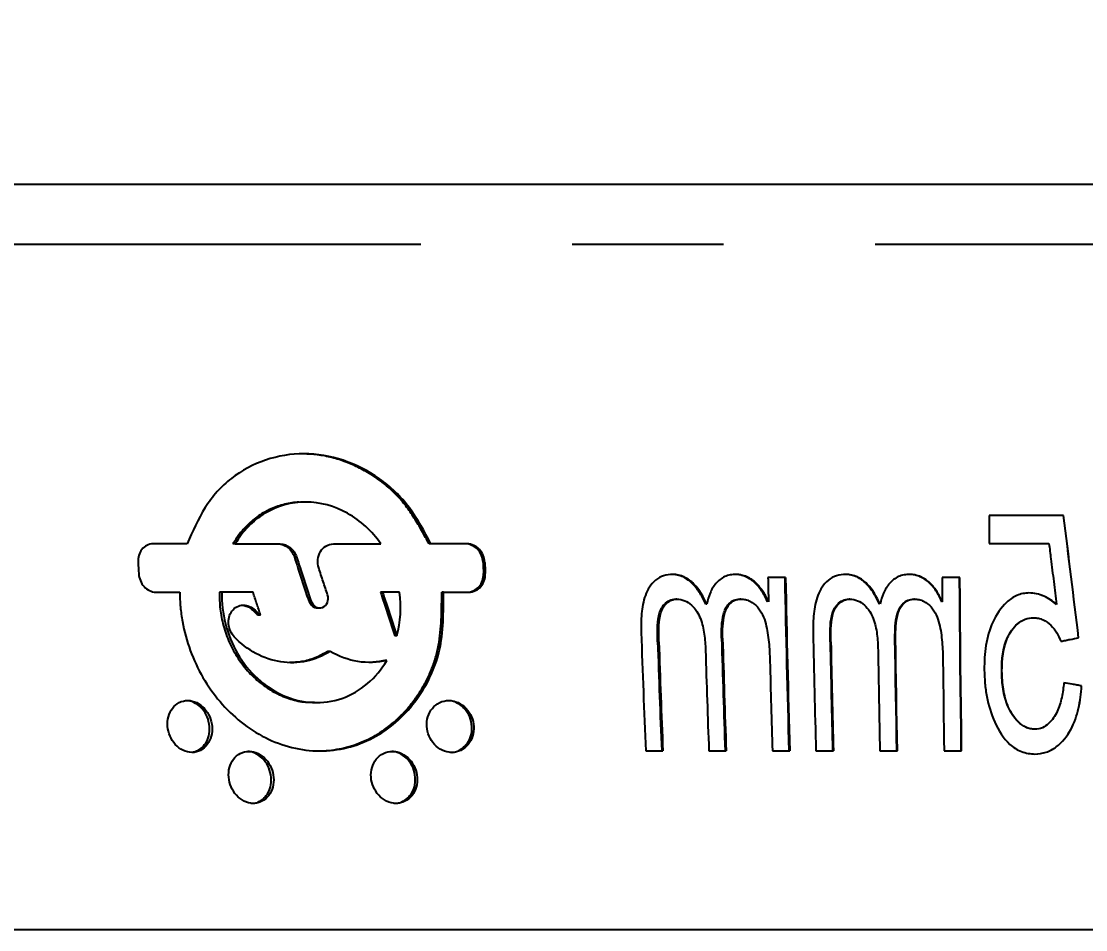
# Model space of a CAD drawing. Header units: millimetres. Extents: x 8 to 586, y 8 to 412.
# Drawn here: x 67.89 to 85.74, y 163.57 to 178.81 of the extents above; entities that cross this region are included whole.
import ezdxf

# ---------------------------------------------------------------- set-up
doc = ezdxf.new("R2010")
doc.units = ezdxf.units.MM
doc.linetypes.add('CENTERX2', pattern=[20.32, 12.7, -2.54, 2.54, -2.54])
for name, color, linetype in [('CENTERLINE', 4, 'CENTERX2'), ('DETAIL', 3, 'Continuous'), ('DIMENSIONS', 2, 'Continuous')]:
    doc.layers.add(name, color=color, linetype=linetype)
doc.layers.add('OUTLINE', color=7, linetype='Continuous', lineweight=25)
doc.styles.add('SLDTEXTSTYLE0', font='TXT', dxfattribs={"width": 0.75})
doc.dimstyles.new('SLDDIMSTYLE6', dxfattribs={"dimtxt": 3.5, "dimasz": 2, "dimexe": 0, "dimexo": 0.0625, "dimgap": 0.875, "dimtad": 1, "dimrnd": 1e-09, "dimzin": 12, "dimdsep": 46, "dimtxsty": 'SLDTEXTSTYLE0', "dimsah": 1, "dimcen": 0.09, "dimadec": 0, "dimazin": 3, "dimtfac": 1, "dimtofl": 0, "dimtmove": 0, "dimatfit": 3, "dimfxl": 0, "dimfrac": 2, "dimtolj": 1, "dimtzin": 12, "dimarcsym": 0})

# ---------------------------------------------------------------- blocks, each defined once
blk = doc.blocks.new('_D_49')
at = {"layer": 'DIMENSIONS'}
for p, q in [((85.013, 302.252), (24.843, 302.252)), ((26.843, 302.252), (26.843, 163.572)), ((50.731, 163.572), (24.843, 163.572))]:
    blk.add_line(p, q, dxfattribs=at)
for points in [[(26.843, 302.252), (26.343, 300.252), (27.343, 300.252)], [(26.843, 163.572), (27.343, 165.572), (26.343, 165.572)]]:
    blk.add_solid(points, dxfattribs=at)
at = {"layer": 'DIMENSIONS', "insert": (22.331, 225.801), "char_height": 3.5, "attachment_point": 1, "rotation": 90, "style": 'SLDTEXTSTYLE0'}
blk.add_mtext('138,68', dxfattribs=at)

msp = doc.modelspace()

# ---------------------------------------------------------------- linework, layer by layer
at = {"layer": 'CENTERLINE'}
msp.add_line((41.57088, 175.07238), (128.23073, 175.07238), dxfattribs=at)
at = {"layer": 'DETAIL'}
for p, q in [((88.4065, 176.07238), (50.07483, 176.07238)), ((72.50877, 169.82599), (72.4709, 169.82599)), ((75.66528, 169.73428), (75.63642, 169.73428)), ((75.67251, 169.54732), (75.64363, 169.54732)), ((72.74868, 169.08976), (72.71131, 169.08976)), ((71.81535, 168.93163), (71.77525, 168.93163)), ((78.58532, 168.40355), (78.56462, 168.40355)), ((79.65496, 168.46118), (79.63735, 168.46118)), ((81.47099, 168.40355), (81.45863, 168.40355)), ((82.55487, 168.46118), (82.54564, 168.46118))]:
    msp.add_line(p, q, dxfattribs=at)
at = {"layer": 'OUTLINE'}
for p, q in [((72.66053, 170.74772), (72.62221, 170.74772)), ((85.37479, 170.52043), (84.1252, 170.52043)), ((70.67167, 170.04587), (70.09943, 170.04587)), ((71.47969, 170.04587), (71.43894, 170.04587)), ((71.47969, 170.04587), (72.23331, 170.04587)), ((73.12809, 170.04587), (73.92056, 170.04587)), ((74.76132, 170.04587), (74.72994, 170.04587)), ((75.36712, 170.04587), (74.76132, 170.04587)), ((84.1278, 170.0529), (85.12891, 170.0529)), ((80.71056, 169.48147), (80.4149, 169.48147)), ((83.6338, 169.48147), (83.3355, 169.48147)), ((70.148, 169.23573), (70.54959, 169.23573)), ((71.25571, 169.23573), (71.2141, 169.23573)), ((71.77793, 169.23573), (71.25571, 169.23573)), ((73.94984, 169.23573), (73.91596, 169.23573)), ((74.23455, 169.23573), (73.94984, 169.23573)), ((74.9733, 169.23573), (74.94235, 169.23573)), ((74.9733, 169.23573), (75.39935, 169.23573)), ((78.88727, 169.11783), (78.86755, 169.11783)), ((79.95995, 169.11783), (79.94331, 169.11783)), ((81.78639, 169.11783), (81.775, 169.11783)), ((82.87169, 169.11783), (82.86342, 169.11783)), ((72.86041, 168.97151), (72.89785, 168.97151)), ((79.39178, 169.03585), (79.37349, 169.03585)), ((83.33952, 169.07157), (83.33259, 169.07157)), ((71.90478, 168.85053), (71.86492, 168.85053)), ((74.19103, 168.50103), (74.15766, 168.50103)), ((73.06928, 168.24221), (73.0326, 168.24221)), ((74.02127, 168.09066), (73.9873, 168.09066)), ((84.33612, 167.91167), (84.34021, 167.91167)), ((72.80688, 167.38251), (72.84628, 167.38251)), ((78.36512, 166.57238), (78.65335, 166.57238)), ((79.42443, 166.57238), (79.71443, 166.57238)), ((80.48986, 166.57238), (80.78136, 166.57238)), ((81.21927, 166.57238), (81.51163, 166.57238)), ((82.29267, 166.57238), (82.58605, 166.57238)), ((83.36943, 166.57238), (83.66353, 166.57238)), ((119.76866, 163.57238), (51.73101, 163.57238))]:
    msp.add_line(p, q, dxfattribs=at)
at = {"layer": 'OUTLINE', "flags": 128}
for points in [[(84.1252, 170.52043), (84.12551, 170.46196), (84.12583, 170.4035), (84.12615, 170.34504), (84.12647, 170.2866), (84.1268, 170.22816), (84.12713, 170.16973), (84.12747, 170.11131), (84.1278, 170.0529)], [(83.3355, 169.48147), (83.33599, 169.43021), (83.33649, 169.37895), (83.33698, 169.3277), (83.33748, 169.27646), (83.33799, 169.22522), (83.3385, 169.174), (83.33901, 169.12278), (83.33952, 169.07157)], [(83.6574, 166.57238), (83.65311, 166.93428), (83.64898, 167.29673), (83.64502, 167.65968), (83.64123, 168.02314), (83.6376, 168.38706), (83.63414, 168.75144), (83.63085, 169.11625), (83.62773, 169.48147)], [(83.66353, 166.57238), (83.65923, 166.93428), (83.65509, 167.29671), (83.65112, 167.65967), (83.64732, 168.02312), (83.64369, 168.38705), (83.64022, 168.75143), (83.63693, 169.11625), (83.6338, 169.48147)], [(82.57675, 166.57238), (82.57249, 166.80771), (82.56833, 167.04328), (82.56428, 167.27907), (82.56034, 167.51508), (82.5565, 167.7513), (82.55277, 167.98772), (82.54915, 168.22435), (82.54564, 168.46118)], [(82.58605, 166.57238), (82.58177, 166.80771), (82.57761, 167.04327), (82.57355, 167.27906), (82.5696, 167.51507), (82.56575, 167.75129), (82.56202, 167.98772), (82.55839, 168.22435), (82.55487, 168.46118)], [(83.35027, 168.0805), (83.35248, 167.8915), (83.35475, 167.70264), (83.35706, 167.51391), (83.35943, 167.32532), (83.36185, 167.13687), (83.36433, 166.94856), (83.36685, 166.7604), (83.36943, 166.57238)]]:
    msp.add_lwpolyline(points, dxfattribs=at)
at = {"layer": 'OUTLINE'}
for centre, radius, start, end in [((173.8166, 175.9804), 104.15422, 183.4380862, 183.5411227), ((239.54748, 175.9668), 164.02951, 182.1775545, 182.2429072), ((239.21798, 175.96636), 163.6714, 182.182167, 182.2476629), ((387.96986, 175.9393), 307.62275, 181.2028818, 181.2792454), ((402.98665, 175.85315), 322.35352, 181.1325886, 181.6498106), ((402.27359, 175.85223), 321.62614, 181.1349872, 181.6533796), ((293.77316, 175.81793), 215.60637, 181.9290504, 182.4576891), ((432.04839, 175.81041), 350.95073, 181.1837442, 181.508364), ((303.09131, 175.81087), 224.64885, 181.8895509, 182.3569052), ((302.60043, 175.80978), 224.13751, 181.8935841, 182.362006), ((343.61096, 175.81041), 264.07589, 181.5947481, 182.0047584), ((343.02698, 175.80932), 263.47451, 181.5981512, 182.0090983), ((457.03976, 175.80354), 375.65402, 181.1287403, 181.4081039), ((456.19478, 175.80242), 374.79682, 181.1311506, 181.4111534), ((330.41249, 175.80071), 251.15766, 181.7201538, 182.1057036), ((541.19233, 175.79418), 458.9923, 180.9403419, 181.1512296), ((381.91799, 175.78903), 301.56901, 181.4647219, 181.7513656)]:
    msp.add_arc(centre, radius, start, end, dxfattribs=at)
for points, knots in [([(74.76132, 170.04587), (74.65003, 170.25417), (74.53931, 170.46268), (74.33018, 170.7447), (74.25191, 170.83384), (74.08289, 170.99728), (73.99328, 171.0708), (73.71142, 171.27035), (73.50349, 171.37622), (73.07729, 171.51907), (72.85284, 171.55764), (72.19488, 171.55806), (71.76109, 171.41162), (71.32836, 171.07748), (71.2482, 171.00359), (71.10201, 170.84008), (71.03626, 170.74946), (70.85744, 170.46159), (70.76427, 170.25354), (70.67167, 170.04587)], [0, 0, 0, 0, 0.125, 0.125, 0.1875, 0.1875, 0.25, 0.25, 0.375, 0.375, 0.5, 0.5, 0.75, 0.75, 0.8125, 0.8125, 0.875, 0.875, 1, 1, 1, 1]), ([(74.72994, 170.04587), (74.69058, 170.11904), (74.61174, 170.26558), (74.48523, 170.48024), (74.34503, 170.68519), (74.18205, 170.876), (73.99428, 171.04581), (73.78775, 171.19578), (73.56839, 171.32162), (73.33925, 171.42264), (73.10301, 171.49695), (72.86526, 171.54574), (72.70707, 171.55283), (72.62963, 171.5563)], [0, 0, 0, 0, 0.08878417, 0.17781765, 0.26642979, 0.35463728, 0.44738316, 0.54046975, 0.63329005, 0.72586706, 0.81870834, 0.91125253, 1, 1, 1, 1]), ([(72.55285, 170.74316), (72.54146, 170.74345), (72.44883, 170.74579), (72.27894, 170.7073), (72.05136, 170.62802), (71.84248, 170.50366), (71.67278, 170.35785), (71.5382, 170.20318), (71.47203, 170.09831), (71.43894, 170.04587)], [0, 0, 0, 0, 0.02480285, 0.20169251, 0.37859511, 0.55627126, 0.73397502, 0.86698015, 1, 1, 1, 1]), ([(73.92056, 170.04587), (73.84649, 170.15284), (73.76283, 170.24934), (73.5765, 170.42157), (73.47248, 170.49772), (73.14669, 170.68084), (72.9028, 170.74735), (72.42166, 170.74808), (72.18385, 170.68196), (71.77566, 170.43749), (71.60404, 170.25966), (71.47969, 170.04587)], [0, 0, 0, 0, 0.125, 0.125, 0.25, 0.25, 0.5, 0.5, 0.75, 0.75, 1, 1, 1, 1]), ([(70.09943, 170.04587), (70.02684, 170.04513), (69.95866, 170.01032), (69.86771, 169.89395), (69.84569, 169.81452), (69.84984, 169.73428)], [0, 0, 0, 0, 0.5, 0.5, 1, 1, 1, 1]), ([(72.19471, 170.04587), (72.25512, 170.04546), (72.31483, 170.02345), (72.41346, 169.94395), (72.45025, 169.88798), (72.4709, 169.82599)], [0, 0, 0, 0, 0.5, 0.5, 1, 1, 1, 1]), ([(72.23331, 170.04587), (72.29362, 170.04546), (72.35321, 170.02339), (72.45156, 169.94383), (72.48819, 169.88789), (72.50877, 169.82599)], [0, 0, 0, 0, 0.5, 0.5, 1, 1, 1, 1]), ([(72.88051, 169.64257), (72.85084, 169.73469), (72.8606, 169.83716), (72.95317, 169.99355), (73.03764, 170.04494), (73.12809, 170.04587)], [0, 0, 0, 0, 0.5, 0.5, 1, 1, 1, 1]), ([(75.63642, 169.73428), (75.63267, 169.81464), (75.60131, 169.89348), (75.49169, 170.01038), (75.41511, 170.04509), (75.33747, 170.04587)], [0, 0, 0, 0, 0.5, 0.5, 1, 1, 1, 1]), ([(75.66528, 169.73428), (75.66153, 169.81453), (75.63036, 169.89327), (75.52109, 170.01027), (75.44466, 170.04509), (75.36712, 170.04587)], [0, 0, 0, 0, 0.5, 0.5, 1, 1, 1, 1]), ([(85.12891, 170.0529), (85.13951, 169.96742), (85.15011, 169.88198), (85.16069, 169.79656), (85.17657, 169.66843), (85.19243, 169.54036), (85.20826, 169.41236), (85.22409, 169.28435), (85.2399, 169.15641), (85.25569, 169.02855)], [0, 0, 0, 0, 0.00026034689, 0.00026034689, 0.00026034689, 0.00065089417, 0.00065089417, 0.00065089417, 0.00104146765, 0.00104146765, 0.00104146765, 0.00104146765]), ([(72.4709, 169.82599), (72.4908, 169.76458), (72.51073, 169.70319), (72.5307, 169.64182), (72.56065, 169.54975), (72.59067, 169.45771), (72.62078, 169.3657), (72.65088, 169.27369), (72.68106, 169.18171), (72.71131, 169.08976)], [0, 0, 0, 0, 0.000193643843, 0.000193643843, 0.000193643843, 0.000484121304, 0.000484121304, 0.000484121304, 0.000774610156, 0.000774610156, 0.000774610156, 0.000774610156]), ([(72.50877, 169.82599), (72.52862, 169.76458), (72.54851, 169.70319), (72.56844, 169.64182), (72.59833, 169.54975), (72.62829, 169.45771), (72.65833, 169.3657), (72.68837, 169.27369), (72.71849, 169.18171), (72.74868, 169.08976)], [0, 0, 0, 0, 0.000193607191, 0.000193607191, 0.000193607191, 0.000484029715, 0.000484029715, 0.000484029715, 0.000774463669, 0.000774463669, 0.000774463669, 0.000774463669]), ([(73.02858, 169.18828), (73.00381, 169.26395), (72.97908, 169.33965), (72.9544, 169.41536), (72.94206, 169.45322), (72.92973, 169.49108), (72.91741, 169.52895), (72.9051, 169.56682), (72.8928, 169.6047), (72.88051, 169.64257)], [0, 0, 0, 0, 0.000238964215, 0.000238964215, 0.000238964215, 0.00035844891, 0.00035844891, 0.00035844891, 0.0004779344, 0.0004779344, 0.0004779344, 0.0004779344]), ([(69.86124, 169.54732), (69.86684, 169.46717), (69.89794, 169.38859), (70.00296, 169.27151), (70.0753, 169.23651), (70.148, 169.23573)], [0, 0, 0, 0, 0.5, 0.5, 1, 1, 1, 1]), ([(75.36963, 169.23573), (75.44709, 169.23647), (75.52066, 169.27136), (75.62053, 169.3877), (75.64605, 169.46706), (75.64363, 169.54732)], [0, 0, 0, 0, 0.5, 0.5, 1, 1, 1, 1]), ([(75.39935, 169.23573), (75.47671, 169.23647), (75.55011, 169.27148), (75.64959, 169.3879), (75.67493, 169.46718), (75.67251, 169.54732)], [0, 0, 0, 0, 0.5, 0.5, 1, 1, 1, 1]), ([(78.81773, 169.53342), (78.76538, 169.53235), (78.71401, 169.52603), (78.61493, 169.49374), (78.56978, 169.46882), (78.44942, 169.36942), (78.39376, 169.27871), (78.32292, 169.08392), (78.3059, 168.97932), (78.2862, 168.77037), (78.28655, 168.66532), (78.28899, 168.5602)], [0, 0, 0, 0, 0.125, 0.125, 0.25, 0.25, 0.5, 0.5, 0.75, 0.75, 1, 1, 1, 1]), ([(79.37349, 169.03585), (79.34382, 169.09636), (79.31371, 169.15663), (79.24125, 169.27053), (79.20049, 169.32448), (79.10607, 169.41994), (79.05147, 169.4614), (78.96053, 169.50469), (78.92849, 169.51568), (78.86394, 169.52934), (78.8309, 169.53141), (78.79787, 169.53342)], [0, 0, 0, 0, 0.25, 0.25, 0.5, 0.5, 0.75, 0.75, 0.875, 0.875, 1, 1, 1, 1]), ([(79.39178, 169.03585), (79.33265, 169.15674), (79.26647, 169.27653), (79.1253, 169.41973), (79.07087, 169.46125), (78.98013, 169.50461), (78.94815, 169.51564), (78.8837, 169.52934), (78.85072, 169.53141), (78.81773, 169.53342)], [0, 0, 0, 0, 0.5, 0.5, 0.75, 0.75, 0.875, 0.875, 1, 1, 1, 1]), ([(79.87729, 169.53342), (79.8454, 169.53181), (79.81352, 169.53017), (79.75166, 169.51861), (79.72159, 169.50906), (79.63392, 169.46935), (79.5842, 169.4298), (79.50111, 169.33336), (79.46948, 169.27836), (79.42109, 169.16018), (79.40607, 169.09812), (79.39178, 169.03585)], [0, 0, 0, 0, 0.125, 0.125, 0.25, 0.25, 0.5, 0.5, 0.75, 0.75, 1, 1, 1, 1]), ([(80.40847, 169.07157), (80.38247, 169.12934), (80.35532, 169.18642), (80.28674, 169.29204), (80.24722, 169.3429), (80.15507, 169.43029), (80.10212, 169.46793), (80.01597, 169.50644), (79.98631, 169.51685), (79.92413, 169.53034), (79.89218, 169.5319), (79.86047, 169.53342)], [0, 0, 0, 0, 0.25, 0.25, 0.5, 0.5, 0.75, 0.75, 0.875, 0.875, 1, 1, 1, 1]), ([(80.42378, 169.07157), (80.39788, 169.12927), (80.37084, 169.18629), (80.30252, 169.29184), (80.26316, 169.34267), (80.17131, 169.4301), (80.11851, 169.46779), (80.03256, 169.50636), (80.00297, 169.51679), (79.94093, 169.53032), (79.90898, 169.5319), (79.87729, 169.53342)], [0, 0, 0, 0, 0.25, 0.25, 0.5, 0.5, 0.75, 0.75, 0.875, 0.875, 1, 1, 1, 1]), ([(81.72095, 169.53342), (81.66789, 169.53235), (81.61576, 169.52603), (81.51495, 169.49374), (81.46887, 169.46882), (81.34565, 169.36942), (81.2881, 169.27871), (81.21383, 169.08392), (81.19524, 168.97932), (81.17254, 168.77037), (81.17151, 168.66532), (81.17256, 168.5602)], [0, 0, 0, 0, 0.125, 0.125, 0.25, 0.25, 0.5, 0.5, 0.75, 0.75, 1, 1, 1, 1]), ([(82.28623, 169.03585), (82.25697, 169.09636), (82.22724, 169.15663), (82.1553, 169.27053), (82.11469, 169.32448), (82.02024, 169.41994), (81.96545, 169.4614), (81.87385, 169.50469), (81.84153, 169.51568), (81.7763, 169.52934), (81.74286, 169.53141), (81.7094, 169.53342)], [0, 0, 0, 0, 0.25, 0.25, 0.5, 0.5, 0.75, 0.75, 0.875, 0.875, 1, 1, 1, 1]), ([(82.29616, 169.03585), (82.23786, 169.15674), (82.17234, 169.27653), (82.03115, 169.41973), (81.97652, 169.46125), (81.88513, 169.50461), (81.85286, 169.51564), (81.78774, 169.52934), (81.75435, 169.53141), (81.72095, 169.53342)], [0, 0, 0, 0, 0.5, 0.5, 0.75, 0.75, 0.875, 0.875, 1, 1, 1, 1]), ([(82.79315, 169.53342), (82.7609, 169.53181), (82.72866, 169.53017), (82.66599, 169.51861), (82.63548, 169.50906), (82.54637, 169.46935), (82.49563, 169.4298), (82.41044, 169.33336), (82.37777, 169.27836), (82.32737, 169.16018), (82.31141, 169.09812), (82.29616, 169.03585)], [0, 0, 0, 0, 0.125, 0.125, 0.25, 0.25, 0.5, 0.5, 0.75, 0.75, 1, 1, 1, 1]), ([(83.33259, 169.07157), (83.30707, 169.12934), (83.28036, 169.18642), (83.21241, 169.29204), (83.17312, 169.3429), (83.0811, 169.43029), (83.02806, 169.46793), (82.94149, 169.50644), (82.91165, 169.51685), (82.84897, 169.53034), (82.81671, 169.5319), (82.78468, 169.53342)], [0, 0, 0, 0, 0.25, 0.25, 0.5, 0.5, 0.75, 0.75, 0.875, 0.875, 1, 1, 1, 1]), ([(83.33952, 169.07157), (83.3141, 169.12927), (83.28751, 169.18629), (83.21982, 169.29184), (83.18069, 169.34267), (83.08897, 169.4301), (83.0361, 169.46779), (82.94973, 169.50636), (82.91995, 169.51679), (82.85742, 169.53032), (82.82516, 169.5319), (82.79315, 169.53342)], [0, 0, 0, 0, 0.25, 0.25, 0.5, 0.5, 0.75, 0.75, 0.875, 0.875, 1, 1, 1, 1]), ([(70.54959, 169.23573), (70.55092, 169.15257), (70.55347, 169.06957), (70.56817, 168.90467), (70.57927, 168.82266), (70.62344, 168.57788), (70.66775, 168.41476), (70.78317, 168.10034), (70.85353, 167.94988), (71.01979, 167.66257), (71.11705, 167.52428), (71.33152, 167.27268), (71.44879, 167.15885), (71.70391, 166.95572), (71.84272, 166.86636), (72.12846, 166.72303), (72.27695, 166.6678), (72.58583, 166.59207), (72.74163, 166.57287), (73.05114, 166.57192), (73.20751, 166.59081), (73.50671, 166.66445), (73.65033, 166.7187), (73.92535, 166.86263), (74.05343, 166.95084), (74.28812, 167.15345), (74.39641, 167.26961), (74.58715, 167.51997), (74.67047, 167.6542), (74.80987, 167.94297), (74.86521, 168.0963), (74.97414, 168.56767), (74.97303, 168.90354), (74.9733, 169.23573)], [0, 0, 0, 0, 0.03125, 0.03125, 0.0625, 0.0625, 0.125, 0.125, 0.1875, 0.1875, 0.25, 0.25, 0.3125, 0.3125, 0.375, 0.375, 0.4375, 0.4375, 0.5, 0.5, 0.5625, 0.5625, 0.625, 0.625, 0.6875, 0.6875, 0.75, 0.75, 0.8125, 0.8125, 0.875, 0.875, 1, 1, 1, 1]), ([(71.2141, 169.23573), (71.2155, 169.14132), (71.21831, 168.95249), (71.27635, 168.6656), (71.37708, 168.38466), (71.52231, 168.11908), (71.70684, 167.88348), (71.92056, 167.68742), (72.15808, 167.53628), (72.40483, 167.43646), (72.62462, 167.38623), (72.75704, 167.38755), (72.80698, 167.38805)], [0, 0, 0, 0, 0.10324457, 0.20648191, 0.31587672, 0.42525992, 0.53307477, 0.64086669, 0.74334772, 0.84581164, 0.94185686, 1, 1, 1, 1]), ([(71.25571, 169.23573), (71.25061, 169.05677), (71.27024, 168.87963), (71.35975, 168.52907), (71.4278, 168.36233), (71.60923, 168.05189), (71.72154, 167.9105), (71.9807, 167.67129), (72.1288, 167.57231), (72.4425, 167.43372), (72.61123, 167.39248), (72.94494, 167.37586), (73.11306, 167.39991), (73.42532, 167.50852), (73.57141, 167.59327), (73.82562, 167.80977), (73.93449, 167.94201), (74.02127, 168.09066)], [0, 0, 0, 0, 0.125, 0.125, 0.25, 0.25, 0.375, 0.375, 0.5, 0.5, 0.625, 0.625, 0.75, 0.75, 0.875, 0.875, 1, 1, 1, 1]), ([(71.90478, 168.85053), (71.88356, 168.9147), (71.86238, 168.97888), (71.84124, 169.04308), (71.83067, 169.07518), (71.82011, 169.10729), (71.80956, 169.1394), (71.79901, 169.1715), (71.78846, 169.20362), (71.77793, 169.23573)], [0, 0, 0, 0, 0.000202806109, 0.000202806109, 0.000202806109, 0.000304210748, 0.000304210748, 0.000304210748, 0.000405615874, 0.000405615874, 0.000405615874, 0.000405615874]), ([(72.71131, 169.08976), (72.71852, 169.07249), (72.73372, 169.03605), (72.77563, 168.99678), (72.82044, 168.97377), (72.84884, 168.97367), (72.86054, 168.97362)], [0, 0, 0, 0, 0.26725109, 0.56375649, 0.82018917, 1, 1, 1, 1]), ([(72.74868, 169.08976), (72.7626, 169.04863), (72.78994, 169.0125), (72.86209, 168.97051), (72.90565, 168.96599), (72.98005, 168.99347), (73.01021, 169.0247), (73.0411, 169.10194), (73.04148, 169.14677), (73.02858, 169.18828)], [0, 0, 0, 0, 0.25, 0.25, 0.5, 0.5, 0.75, 0.75, 1, 1, 1, 1]), ([(72.86437, 166.5746), (72.89521, 166.5742), (72.98729, 166.573), (73.19197, 166.59552), (73.41955, 166.64828), (73.63446, 166.73115), (73.7913, 166.80831), (73.94034, 166.89923), (74.08222, 167.00344), (74.21641, 167.1207), (74.34402, 167.25203), (74.46298, 167.39592), (74.57324, 167.55312), (74.67187, 167.72115), (74.75813, 167.90125), (74.82919, 168.09149), (74.88266, 168.29364), (74.91603, 168.5041), (74.93541, 168.7332), (74.94221, 168.9774), (74.94231, 169.14958), (74.94235, 169.23573)], [0, 0, 0, 0, 0.02477475, 0.07396983, 0.16601223, 0.21335973, 0.26070739, 0.30762273, 0.35454091, 0.40265738, 0.45077699, 0.50098568, 0.55119466, 0.60268585, 0.65417214, 0.7071532, 0.76012059, 0.81498297, 0.86987706, 0.93489531, 1, 1, 1, 1]), ([(73.91596, 169.23573), (73.93599, 169.17445), (73.95606, 169.11318), (73.97614, 169.05193), (74.00628, 168.96005), (74.03647, 168.8682), (74.06672, 168.77639), (74.09698, 168.68457), (74.12729, 168.59278), (74.15766, 168.50103)], [0, 0, 0, 0, 0.000193527043, 0.000193527043, 0.000193527043, 0.000483829316, 0.000483829316, 0.000483829316, 0.000774142993, 0.000774142993, 0.000774142993, 0.000774142993]), ([(73.94984, 169.23573), (73.96983, 169.17445), (73.98985, 169.11318), (74.0099, 169.05193), (74.03997, 168.96005), (74.0701, 168.8682), (74.10029, 168.77639), (74.13048, 168.68457), (74.16073, 168.59278), (74.19103, 168.50103)], [0, 0, 0, 0, 0.000193491939, 0.000193491939, 0.000193491939, 0.000483741597, 0.000483741597, 0.000483741597, 0.000774002699, 0.000774002699, 0.000774002699, 0.000774002699]), ([(78.56462, 168.40355), (78.56295, 168.47634), (78.56122, 168.54916), (78.56416, 168.69453), (78.56818, 168.76786), (78.59978, 168.90882), (78.62829, 168.97794), (78.70157, 169.05651), (78.73015, 169.0794), (78.77883, 169.10221), (78.79587, 169.10844), (78.83122, 169.11641), (78.84939, 169.1171), (78.86755, 169.11783)], [0, 0, 0, 0, 0.25, 0.25, 0.5, 0.5, 0.75, 0.75, 0.875, 0.875, 0.9375, 0.9375, 1, 1, 1, 1]), ([(78.58532, 168.40355), (78.58364, 168.47628), (78.58191, 168.54905), (78.58481, 168.69431), (78.5888, 168.76758), (78.62017, 168.90848), (78.6485, 168.9776), (78.72154, 169.05631), (78.75004, 169.07926), (78.79864, 169.10214), (78.81565, 169.1084), (78.85097, 169.11641), (78.86912, 169.1171), (78.88727, 169.11783)], [0, 0, 0, 0, 0.25, 0.25, 0.5, 0.5, 0.75, 0.75, 0.875, 0.875, 0.9375, 0.9375, 1, 1, 1, 1]), ([(78.88727, 169.11783), (78.93223, 169.11611), (78.97687, 169.10984), (79.06142, 169.07523), (79.09922, 169.04966), (79.20067, 168.95681), (79.24846, 168.87651), (79.3139, 168.7082), (79.33341, 168.61877), (79.35955, 168.44089), (79.36392, 168.35119), (79.36801, 168.2615)], [0, 0, 0, 0, 0.125, 0.125, 0.25, 0.25, 0.5, 0.5, 0.75, 0.75, 1, 1, 1, 1]), ([(79.63735, 168.46118), (79.63522, 168.59698), (79.63568, 168.73548), (79.68585, 168.92948), (79.71394, 168.99307), (79.78444, 169.06599), (79.812, 169.08625), (79.87472, 169.1124), (79.90921, 169.11565), (79.94331, 169.11783)], [0, 0, 0, 0, 0.5, 0.5, 0.75, 0.75, 0.875, 0.875, 1, 1, 1, 1]), ([(79.65496, 168.46118), (79.65281, 168.59687), (79.65328, 168.73523), (79.70312, 168.92916), (79.73104, 168.99275), (79.80129, 169.06578), (79.82879, 169.08611), (79.8914, 169.11237), (79.92587, 169.11565), (79.95995, 169.11783)], [0, 0, 0, 0, 0.5, 0.5, 0.75, 0.75, 0.875, 0.875, 1, 1, 1, 1]), ([(79.95995, 169.11783), (79.98629, 169.11704), (80.01255, 169.1157), (80.06382, 169.10445), (80.08934, 169.09553), (80.16094, 169.06113), (80.20335, 169.0269), (80.2729, 168.94706), (80.30211, 168.90165), (80.34707, 168.80628), (80.36361, 168.7564), (80.40398, 168.60337), (80.41854, 168.49877), (80.43977, 168.28982), (80.44361, 168.18513), (80.44752, 168.0805)], [0, 0, 0, 0, 0.0625, 0.0625, 0.125, 0.125, 0.25, 0.25, 0.375, 0.375, 0.5, 0.5, 0.75, 0.75, 1, 1, 1, 1]), ([(81.45863, 168.40355), (81.45794, 168.47634), (81.45717, 168.54916), (81.46209, 168.69453), (81.46713, 168.76786), (81.501, 168.90882), (81.53079, 168.97794), (81.60605, 169.05651), (81.6353, 169.0794), (81.68492, 169.10221), (81.70225, 169.10844), (81.73818, 169.11641), (81.75659, 169.1171), (81.775, 169.11783)], [0, 0, 0, 0, 0.25, 0.25, 0.5, 0.5, 0.75, 0.75, 0.875, 0.875, 0.9375, 0.9375, 1, 1, 1, 1]), ([(81.47099, 168.40355), (81.4703, 168.47628), (81.46952, 168.54905), (81.47441, 168.69431), (81.47942, 168.76758), (81.51306, 168.90848), (81.54266, 168.9776), (81.61769, 169.05631), (81.64686, 169.07926), (81.69639, 169.10214), (81.71371, 169.1084), (81.7496, 169.11641), (81.76799, 169.1171), (81.78639, 169.11783)], [0, 0, 0, 0, 0.25, 0.25, 0.5, 0.5, 0.75, 0.75, 0.875, 0.875, 0.9375, 0.9375, 1, 1, 1, 1]), ([(81.78639, 169.11783), (81.83192, 169.11611), (81.87706, 169.10984), (81.96226, 169.07523), (82.00021, 169.04966), (82.10176, 168.95681), (82.1491, 168.87651), (82.21315, 168.7082), (82.23171, 168.61877), (82.25576, 168.44089), (82.25896, 168.35119), (82.26184, 168.2615)], [0, 0, 0, 0, 0.125, 0.125, 0.25, 0.25, 0.5, 0.5, 0.75, 0.75, 1, 1, 1, 1]), ([(82.54564, 168.46118), (82.54532, 168.59698), (82.54762, 168.73548), (82.60083, 168.92948), (82.63003, 168.99307), (82.70221, 169.06599), (82.73033, 169.08625), (82.79404, 169.1124), (82.82894, 169.11565), (82.86342, 169.11783)], [0, 0, 0, 0, 0.5, 0.5, 0.75, 0.75, 0.875, 0.875, 1, 1, 1, 1]), ([(82.55487, 168.46118), (82.55454, 168.59687), (82.55684, 168.73523), (82.60974, 168.92916), (82.63876, 168.99275), (82.7107, 169.06578), (82.73875, 169.08611), (82.80236, 169.11237), (82.83723, 169.11565), (82.87169, 169.11783)], [0, 0, 0, 0, 0.5, 0.5, 0.75, 0.75, 0.875, 0.875, 1, 1, 1, 1]), ([(82.87169, 169.11783), (82.89829, 169.11704), (82.92481, 169.1157), (82.97646, 169.10445), (83.00213, 169.09553), (83.07403, 169.06113), (83.11643, 169.0269), (83.18565, 168.94706), (83.21456, 168.90165), (83.25873, 168.80628), (83.27478, 168.7564), (83.31352, 168.60337), (83.32682, 168.49877), (83.34539, 168.28982), (83.34781, 168.18513), (83.35027, 168.0805)], [0, 0, 0, 0, 0.0625, 0.0625, 0.125, 0.125, 0.25, 0.25, 0.375, 0.375, 0.5, 0.5, 0.75, 0.75, 1, 1, 1, 1]), ([(84.79349, 169.22173), (84.75865, 169.22018), (84.7239, 169.21814), (84.65622, 169.20433), (84.62263, 169.19384), (84.5269, 169.15302), (84.47063, 169.11226), (84.31838, 168.97246), (84.24265, 168.85523), (84.12829, 168.60885), (84.09321, 168.47547), (84.04972, 168.20672), (84.04476, 168.0707), (84.04348, 167.93439)], [0, 0, 0, 0, 0.0625, 0.0625, 0.125, 0.125, 0.25, 0.25, 0.5, 0.5, 0.75, 0.75, 1, 1, 1, 1]), ([(85.25426, 169.02855), (85.22109, 169.05565), (85.18793, 169.08277), (85.11701, 169.13103), (85.0794, 169.15174), (85.00168, 169.18579), (84.96136, 169.19949), (84.8767, 169.21674), (84.83372, 169.2192), (84.79074, 169.22173)], [0, 0, 0, 0, 0.25, 0.25, 0.5, 0.5, 0.75, 0.75, 1, 1, 1, 1]), ([(85.25569, 169.02855), (85.22263, 169.05563), (85.18958, 169.08273), (85.11891, 169.13098), (85.08141, 169.1517), (85.00391, 169.18576), (84.9637, 169.19947), (84.87925, 169.21674), (84.83636, 169.2192), (84.79349, 169.22173)], [0, 0, 0, 0, 0.25, 0.25, 0.5, 0.5, 0.75, 0.75, 1, 1, 1, 1]), ([(71.46382, 168.48396), (71.40881, 168.54179), (71.37385, 168.61959), (71.36085, 168.77824), (71.38088, 168.85855), (71.46901, 168.97792), (71.53799, 169.01653), (71.68421, 169.02192), (71.75949, 168.98841), (71.81535, 168.93163)], [0, 0, 0, 0, 0.25, 0.25, 0.5, 0.5, 0.75, 0.75, 1, 1, 1, 1]), ([(71.60927, 169.01545), (71.63404, 169.01092), (71.68805, 169.00103), (71.74245, 168.96348), (71.77002, 168.9367), (71.77525, 168.93163)], [0, 0, 0, 0, 0.40709356, 0.88762648, 1, 1, 1, 1]), ([(71.77525, 168.93163), (71.78252, 168.92415), (71.78992, 168.9168), (71.79742, 168.90958), (71.80492, 168.90236), (71.81253, 168.89528), (71.82024, 168.88833), (71.83477, 168.87525), (71.84968, 168.86264), (71.86492, 168.85053)], [0, 0, 0, 0, 0.00003182684, 0.00003182684, 0.00003182684, 0.000063653601, 0.000063653601, 0.000063653601, 0.000123613168, 0.000123613168, 0.000123613168, 0.000123613168]), ([(71.81535, 168.93163), (71.82261, 168.92414), (71.83, 168.91678), (71.83749, 168.90955), (71.84498, 168.90232), (71.85259, 168.89523), (71.86029, 168.88827), (71.87476, 168.87521), (71.88961, 168.86262), (71.90478, 168.85053)], [0, 0, 0, 0, 0.000031826854, 0.000031826854, 0.000031826854, 0.000063653633, 0.000063653633, 0.000063653633, 0.000123417475, 0.000123417475, 0.000123417475, 0.000123417475]), ([(84.33612, 167.91167), (84.3373, 168.10366), (84.35226, 168.29895), (84.47194, 168.55996), (84.52773, 168.64321), (84.63832, 168.73826), (84.68096, 168.76351), (84.77217, 168.79812), (84.82095, 168.80378), (84.87024, 168.80615)], [0, 0, 0, 0, 0.5, 0.5, 0.75, 0.75, 0.875, 0.875, 1, 1, 1, 1]), ([(84.34021, 167.91167), (84.34138, 168.10348), (84.35626, 168.29858), (84.47534, 168.5595), (84.53089, 168.6428), (84.64118, 168.73802), (84.68371, 168.76335), (84.77479, 168.79808), (84.82352, 168.80377), (84.87277, 168.80615)], [0, 0, 0, 0, 0.5, 0.5, 0.75, 0.75, 0.875, 0.875, 1, 1, 1, 1]), ([(84.87277, 168.80615), (84.89957, 168.80474), (84.92636, 168.80322), (84.97847, 168.7919), (85.00417, 168.78258), (85.07699, 168.74839), (85.12116, 168.71643), (85.19791, 168.64269), (85.23066, 168.60032), (85.28648, 168.50941), (85.30781, 168.46074), (85.32831, 168.41167)], [0, 0, 0, 0, 0.125, 0.125, 0.25, 0.25, 0.5, 0.5, 0.75, 0.75, 1, 1, 1, 1]), ([(73.06928, 168.24221), (72.947, 168.16363), (72.81557, 168.10887), (72.53395, 168.04827), (72.38872, 168.04408), (72.09952, 168.08836), (71.95841, 168.13653), (71.69353, 168.27926), (71.57176, 168.37258), (71.46382, 168.48396)], [0, 0, 0, 0, 0.25, 0.25, 0.5, 0.5, 0.75, 0.75, 1, 1, 1, 1]), ([(85.32709, 168.41167), (85.353, 168.41681), (85.37891, 168.42196), (85.40482, 168.42711), (85.43073, 168.43225), (85.45665, 168.4374), (85.48256, 168.44254), (85.53019, 168.452), (85.57782, 168.46146), (85.62546, 168.47092)], [0, 0, 0, 0, 0.000079318356, 0.000079318356, 0.000079318356, 0.000158636712, 0.000158636712, 0.000158636712, 0.000304425261, 0.000304425261, 0.000304425261, 0.000304425261]), ([(85.32831, 168.41167), (85.35422, 168.41683), (85.38012, 168.42199), (85.40603, 168.42715), (85.43194, 168.43231), (85.45785, 168.43747), (85.48376, 168.44263), (85.53111, 168.45206), (85.57846, 168.46149), (85.62582, 168.47092)], [0, 0, 0, 0, 0.000079318356, 0.000079318356, 0.000079318356, 0.000158636713, 0.000158636713, 0.000158636713, 0.000303583206, 0.000303583206, 0.000303583206, 0.000303583206]), ([(73.0326, 168.24221), (72.96313, 168.20337), (72.82422, 168.12568), (72.60429, 168.0629), (72.45642, 168.05671), (72.38837, 168.05386)], [0, 0, 0, 0, 0.35059794, 0.70112774, 1, 1, 1, 1]), ([(74.02127, 168.09066), (73.86294, 168.05224), (73.69721, 168.04625), (73.37494, 168.09799), (73.21554, 168.15617), (73.06928, 168.24221)], [0, 0, 0, 0, 0.5, 0.5, 1, 1, 1, 1]), ([(73.9873, 168.09066), (73.94806, 168.08213), (73.87308, 168.06582), (73.79621, 168.06074), (73.75956, 168.05832)], [0, 0, 0, 0, 0.52325151, 1, 1, 1, 1]), ([(84.04348, 167.93439), (84.04553, 167.85891), (84.04775, 167.78347), (84.0607, 167.63334), (84.07208, 167.55861), (84.11414, 167.33573), (84.15726, 167.19251), (84.28183, 166.91963), (84.36056, 166.7846), (84.531, 166.63123), (84.59427, 166.58955), (84.70268, 166.54745), (84.73946, 166.53692), (84.81448, 166.52364), (84.8529, 166.52191), (84.89136, 166.52043)], [0, 0, 0, 0, 0.125, 0.125, 0.25, 0.25, 0.5, 0.5, 0.75, 0.75, 0.875, 0.875, 0.9375, 0.9375, 1, 1, 1, 1]), ([(84.89143, 166.93602), (84.86523, 166.93711), (84.83911, 166.93868), (84.78827, 166.94973), (84.763, 166.9581), (84.69183, 166.99059), (84.64964, 167.02253), (84.53854, 167.1309), (84.48303, 167.22037), (84.40181, 167.40731), (84.3761, 167.50764), (84.34415, 167.70823), (84.33787, 167.80967), (84.33612, 167.91167)], [0, 0, 0, 0, 0.0625, 0.0625, 0.125, 0.125, 0.25, 0.25, 0.5, 0.5, 0.75, 0.75, 1, 1, 1, 1]), ([(84.89394, 166.93602), (84.86775, 166.93711), (84.84166, 166.9387), (84.79088, 166.94978), (84.76564, 166.95819), (84.69459, 166.99079), (84.6525, 167.0228), (84.54177, 167.13133), (84.48647, 167.22081), (84.40561, 167.40771), (84.38002, 167.50797), (84.34821, 167.7084), (84.34196, 167.80976), (84.34021, 167.91167)], [0, 0, 0, 0, 0.0625, 0.0625, 0.125, 0.125, 0.25, 0.25, 0.5, 0.5, 0.75, 0.75, 1, 1, 1, 1]), ([(84.88884, 166.52043), (84.95375, 166.52294), (85.01821, 166.52975), (85.14173, 166.57097), (85.19779, 166.60144), (85.35196, 166.71705), (85.43263, 166.81969), (85.55482, 167.04253), (85.59565, 167.1626), (85.65326, 167.41034), (85.66627, 167.53651), (85.6755, 167.66329)], [0, 0, 0, 0, 0.125, 0.125, 0.25, 0.25, 0.5, 0.5, 0.75, 0.75, 1, 1, 1, 1]), ([(84.89136, 166.52043), (84.95621, 166.52294), (85.02059, 166.52978), (85.14393, 166.57115), (85.19986, 166.60172), (85.35365, 166.71757), (85.43397, 166.82028), (85.5556, 167.04308), (85.59624, 167.16308), (85.65357, 167.4106), (85.66652, 167.53664), (85.67571, 167.66329)], [0, 0, 0, 0, 0.125, 0.125, 0.25, 0.25, 0.5, 0.5, 0.75, 0.75, 1, 1, 1, 1]), ([(85.37915, 167.71524), (85.37085, 167.63254), (85.35923, 167.55058), (85.32477, 167.38904), (85.30126, 167.30848), (85.2318, 167.15765), (85.18477, 167.08683), (85.09132, 167.0028), (85.0566, 166.97744), (84.97905, 166.94506), (84.93646, 166.93793), (84.89394, 166.93602)], [0, 0, 0, 0, 0.25, 0.25, 0.5, 0.5, 0.75, 0.75, 0.875, 0.875, 1, 1, 1, 1]), ([(85.6755, 167.66329), (85.64957, 167.66782), (85.62364, 167.67235), (85.59771, 167.67688), (85.57178, 167.68141), (85.54585, 167.68594), (85.51991, 167.69047), (85.47264, 167.69872), (85.42536, 167.70698), (85.37807, 167.71524)], [0, 0, 0, 0, 0.000078997658, 0.000078997658, 0.000078997658, 0.000157995315, 0.000157995315, 0.000157995315, 0.000302016975, 0.000302016975, 0.000302016975, 0.000302016975]), ([(85.67571, 167.66329), (85.64979, 167.66783), (85.62386, 167.67237), (85.59793, 167.67692), (85.572, 167.68146), (85.54607, 167.686), (85.52014, 167.69054), (85.47315, 167.69877), (85.42615, 167.70701), (85.37915, 167.71524)], [0, 0, 0, 0, 0.000078997658, 0.000078997658, 0.000078997658, 0.000157995316, 0.000157995316, 0.000157995316, 0.000301168949, 0.000301168949, 0.000301168949, 0.000301168949]), ([(71.0912, 166.98213), (71.08229, 167.09318), (71.03712, 167.20194), (70.88759, 167.36688), (70.78428, 167.41787), (70.58253, 167.41884), (70.48703, 167.36881), (70.36375, 167.20436), (70.33618, 167.09407), (70.35438, 166.87396), (70.40026, 166.76295), (70.54774, 166.59902), (70.65141, 166.54651), (70.85372, 166.5453), (70.94983, 166.59672), (71.07204, 166.7606), (71.10011, 166.87107), (71.0912, 166.98213)], [0, 0, 0, 0, 0.125, 0.125, 0.25, 0.25, 0.375, 0.375, 0.5, 0.5, 0.625, 0.625, 0.75, 0.75, 0.875, 0.875, 1, 1, 1, 1]), ([(71.04831, 166.98213), (71.03888, 167.03638), (71.02046, 167.14238), (70.93397, 167.28017), (70.8206, 167.37371), (70.71515, 167.41857), (70.65566, 167.4141), (70.63854, 167.41282)], [0, 0, 0, 0, 0.24572787, 0.48004753, 0.70434314, 0.91496096, 1, 1, 1, 1]), ([(75.47971, 166.98213), (75.4735, 167.09318), (75.42898, 167.20194), (75.27594, 167.36688), (75.1684, 167.41787), (74.9555, 167.41884), (74.85324, 167.36881), (74.71836, 167.20436), (74.68607, 167.09407), (74.69894, 166.87396), (74.74418, 166.76295), (74.89513, 166.59902), (75.00305, 166.54651), (75.21653, 166.5453), (75.31944, 166.59672), (75.45312, 166.7606), (75.48591, 166.87107), (75.47971, 166.98213)], [0, 0, 0, 0, 0.125, 0.125, 0.25, 0.25, 0.375, 0.375, 0.5, 0.5, 0.625, 0.625, 0.75, 0.75, 0.875, 0.875, 1, 1, 1, 1]), ([(75.44966, 166.98213), (75.44127, 167.03638), (75.42487, 167.14238), (75.33758, 167.28017), (75.22064, 167.37371), (75.11064, 167.41857), (75.04772, 167.4141), (75.02963, 167.41282)], [0, 0, 0, 0, 0.24572787, 0.48004753, 0.70434314, 0.91496096, 1, 1, 1, 1]), ([(70.75404, 166.55067), (70.78852, 166.55841), (70.86135, 166.57476), (70.95293, 166.65021), (71.02146, 166.759), (71.05159, 166.87636), (71.0492, 166.95334), (71.04831, 166.98213)], [0, 0, 0, 0, 0.189816146, 0.400815368, 0.622507137, 0.858858743, 1, 1, 1, 1]), ([(75.08059, 166.55058), (75.09256, 166.54921), (75.14586, 166.54307), (75.23724, 166.57706), (75.33963, 166.64893), (75.41488, 166.75939), (75.45008, 166.87631), (75.44977, 166.95333), (75.44966, 166.98213)], [0, 0, 0, 0, 0.05590688, 0.24889688, 0.44450948, 0.65003491, 0.86915113, 1, 1, 1, 1]), ([(72.1224, 166.12817), (72.11329, 166.23875), (72.06805, 166.34709), (71.91719, 166.51241), (71.81267, 166.56387), (71.60812, 166.56493), (71.51159, 166.51445), (71.38769, 166.34967), (71.36042, 166.23975), (71.37905, 166.0206), (71.42509, 165.90996), (71.57379, 165.74571), (71.67877, 165.6926), (71.88378, 165.69129), (71.98099, 165.74328), (72.10368, 165.90742), (72.1315, 166.01759), (72.1224, 166.12817)], [0, 0, 0, 0, 0.125, 0.125, 0.25, 0.25, 0.375, 0.375, 0.5, 0.5, 0.625, 0.625, 0.75, 0.75, 0.875, 0.875, 1, 1, 1, 1]), ([(72.08218, 166.12817), (72.07265, 166.1822), (72.05394, 166.28835), (71.96614, 166.42676), (71.85064, 166.5205), (71.74414, 166.56488), (71.68471, 166.56027), (71.66807, 166.55898)], [0, 0, 0, 0, 0.24573324, 0.48275732, 0.70841767, 0.91831957, 1, 1, 1, 1]), ([(74.53275, 166.12817), (74.52528, 166.23875), (74.48054, 166.34709), (74.328, 166.51241), (74.22122, 166.56387), (74.01052, 166.56493), (73.91021, 166.51445), (73.7797, 166.34967), (73.74972, 166.23975), (73.76513, 166.0206), (73.81065, 165.90996), (73.96101, 165.74571), (74.06825, 165.6926), (74.27943, 165.69129), (74.38046, 165.74328), (74.50967, 165.90742), (74.54022, 166.01759), (74.53275, 166.12817)], [0, 0, 0, 0, 0.125, 0.125, 0.25, 0.25, 0.375, 0.375, 0.5, 0.5, 0.625, 0.625, 0.75, 0.75, 0.875, 0.875, 1, 1, 1, 1]), ([(74.49964, 166.12817), (74.49076, 166.1822), (74.47331, 166.28835), (74.38526, 166.42676), (74.26789, 166.5205), (74.15896, 166.56488), (74.09766, 166.56027), (74.08048, 166.55898)], [0, 0, 0, 0, 0.24573324, 0.48275732, 0.70841767, 0.91831957, 1, 1, 1, 1]), ([(71.74182, 165.69675), (71.75393, 165.69536), (71.80533, 165.68945), (71.8915, 165.72354), (71.98646, 165.79499), (72.05501, 165.90472), (72.08559, 166.02157), (72.08311, 166.09895), (72.08218, 166.12817)], [0, 0, 0, 0, 0.058640455, 0.249043872, 0.442468478, 0.646959898, 0.866698343, 1, 1, 1, 1]), ([(74.14162, 165.69675), (74.15407, 165.69536), (74.20692, 165.68945), (74.29628, 165.72354), (74.39532, 165.79499), (74.46781, 165.90472), (74.50132, 166.02157), (74.5001, 166.09895), (74.49964, 166.12817)], [0, 0, 0, 0, 0.05864045, 0.24904387, 0.44246848, 0.6469599, 0.86669834, 1, 1, 1, 1])]:
    msp.add_open_spline(points, degree=3, knots=knots, dxfattribs=at)
for points in [[(85.62546, 168.47092), (85.54241, 169.15204), (85.45837, 169.83539), (85.37372, 170.52043)], [(85.62582, 168.47092), (85.54301, 169.15204), (85.45921, 169.83538), (85.37479, 170.52043)], [(74.19103, 168.50103), (74.254, 168.73677), (74.26872, 168.98773), (74.23455, 169.23573)]]:
    msp.add_open_spline(points, degree=3, dxfattribs=at)

# ---------------------------------------------------------------- dimensions: what is measured, and where the dimension line sits
at = {"layer": 'DIMENSIONS'}
dim = msp.add_linear_dim(base=(26.84317, 163.57238), p1=(86.01315, 302.25225), p2=(51.73101, 163.57238), angle=90, dimstyle='SLDDIMSTYLE6', dxfattribs=at)
dim.commit()
dim.dimension.update_dxf_attribs({"geometry": '_D_49', "text_midpoint": (26.84317, 232.91232), "dimtype": 160})

doc.saveas('drawing.dxf')
